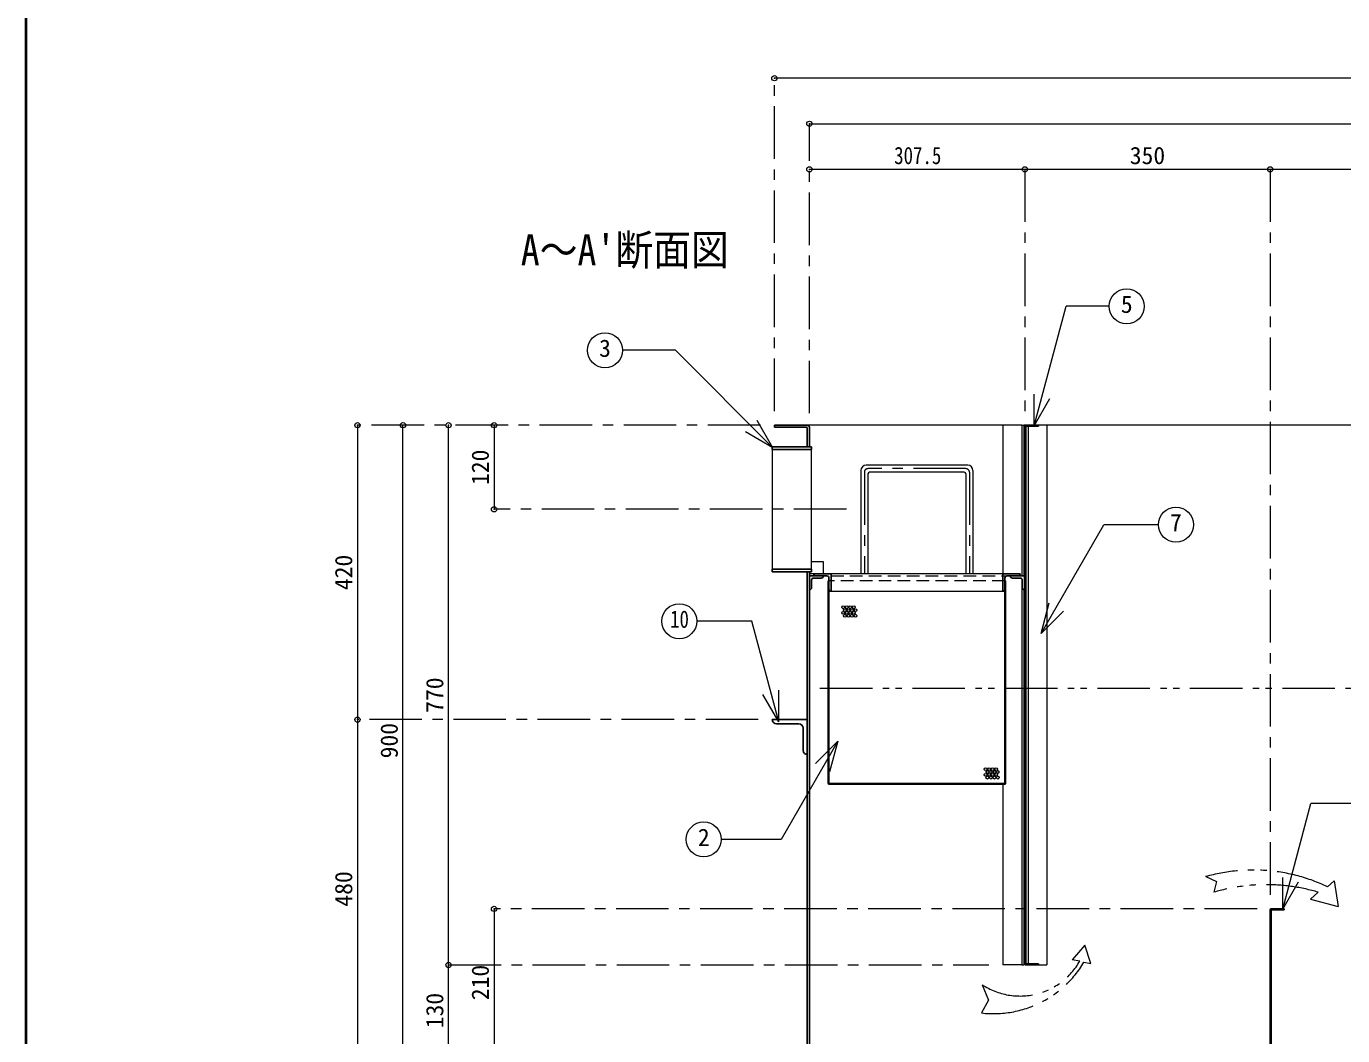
# Model space of a CAD drawing. Units: millimetres at full size, sheet at 1:15; details may follow other scales. Extents: x -3193 to 2882, y -2028 to 2187.
# Drawn here: x -3193 to -1315, y -1289 to 151 of the extents above; entities that cross this region are included whole.
import ezdxf
from ezdxf.enums import TextEntityAlignment as Align

# ---------------------------------------------------------------- set-up
doc = ezdxf.new("R2010")
doc.units = ezdxf.units.MM
doc.header["$LTSCALE"] = 15
doc.header["$PDMODE"] = 32
doc.header["$PDSIZE"] = 7.5
for name, pattern in [('CHAIN1', [8, 5, -1, 1, -1]), ('DASHED1', [1.8, 1.2, -0.6]), ('DOUBLE_CHAIN1', [8.8, 5, -1, 0.6, -0.6, 0.6, -1])]:
    doc.linetypes.add(name, pattern=pattern)
doc.layers.add('0-0', color=7, linetype='Continuous', lineweight=18)
doc.styles.add('ＭＳ ゴシック', font='')
doc.styles.get('ＭＳ ゴシック').set_extended_font_data('MS Gothic')

msp = doc.modelspace()

# ---------------------------------------------------------------- linework, layer by layer
at = {"layer": '0-0', "color": 1, "lineweight": 40}
msp.add_line((-3193.31, -2028.2), (-3193.31, 2186.8), dxfattribs=at)
at = {"layer": '0-0', "color": 4, "linetype": 'CHAIN1', "lineweight": 9}
for p, q in [((-2125.81, -398.2), (-2125.81, 76.8)), ((-2075.81, -401.2), (-2075.81, 11.8)), ((-1768.31, -53.2), (-1768.31, -398.2)), ((-1418.31, -53.2), (-1418.31, -1089.7)), ((-2145.81, -418.2), (-2720.81, -418.2)), ((-1997.43, -485.2), (-1997.43, -630.2)), ((-1852.43, -480.2), (-1992.43, -480.2)), ((-1847.43, -485.2), (-1847.43, -630.2)), ((-2022.81, -538.2), (-2525.81, -538.2)), ((-2148.81, -838.2), (-2720.81, -838.2)), ((-1436.81, -1108.2), (-2525.81, -1108.2)), ((-2590.81, -1188.2), (-1819.81, -1188.2))]:
    msp.add_line(p, q, dxfattribs=at)
at = {"layer": '0-0', "color": 4, "lineweight": 9}
for p, q in [((-275.81, 76.8), (-2125.81, 76.8)), ((-2075.81, 11.8), (-325.81, 11.8)), ((-1768.31, -53.2), (-2075.81, -53.2)), ((-1418.31, -53.2), (-1768.31, -53.2)), ((-983.31, -53.2), (-1418.31, -53.2)), ((-2720.81, -418.2), (-2720.81, -838.2)), ((-2655.81, -1318.2), (-2655.81, -418.2)), ((-2525.81, -418.2), (-2525.81, -538.2)), ((-1772.81, -418.2), (-2078.81, -418.2)), ((-1799.81, -418.2), (-1799.81, -630.2)), ((-1766.81, -418.2), (-1769.81, -418.2)), ((-987.81, -418.2), (-1749.06, -418.2)), ((-1736.81, -418.2), (-1736.81, -1188.2)), ((-2002.43, -482.7), (-2002.43, -630.2)), ((-1849.93, -475.2), (-1994.93, -475.2)), ((-1992.43, -487.7), (-1992.43, -630.2)), ((-1854.93, -485.2), (-1989.93, -485.2)), ((-1852.43, -487.7), (-1852.43, -630.2)), ((-1842.43, -482.7), (-1842.43, -630.2)), ((-1799.93, -630.2), (-2044.93, -630.2)), ((-2044.93, -655.2), (-1799.93, -655.2)), ((-2720.81, -838.2), (-2720.81, -1321.2)), ((-1799.81, -930.2), (-1799.81, -1188.2)), ((-2525.81, -1108.2), (-2525.81, -1318.2)), ((-1772.81, -1188.2), (-1799.81, -1188.2)), ((-1749.06, -1188.2), (-1736.81, -1188.2))]:
    msp.add_line(p, q, dxfattribs=at)
at = {"layer": '0-0'}
for p, q in [((-1755.15, -419.08), (-1709.47, -248.58)), ((-1647.93, -248.58), (-1709.47, -248.58)), ((-2266.91, -311.27), (-2342.54, -311.27)), ((-2127.87, -450.32), (-2266.91, -311.27)), ((-1755.15, -419.08), (-1755.15, -374.08)), ((-1755.15, -419.08), (-1732.65, -380.11)), ((-2127.87, -450.32), (-2150.37, -411.34)), ((-2127.87, -450.32), (-2166.84, -427.82)), ((-1772.81, -418.2), (-1769.81, -418.2)), ((-1772.81, -418.2), (-1772.81, -633.2)), ((-1769.81, -418.2), (-1769.81, -633.2)), ((-1766.81, -419.7), (-1766.81, -1186.7)), ((-1763.81, -419.7), (-1763.81, -1186.7)), ((-2128.81, -452.7), (-2128.81, -623.7)), ((-2072.81, -623.7), (-2072.81, -452.7)), ((-1745.16, -715.21), (-1655.65, -560.17)), ((-1577.8, -560.17), (-1655.65, -560.17)), ((-1772.81, -637.22), (-1772.81, -1188.2)), ((-1769.81, -653.11), (-1769.81, -1188.2)), ((-1745.16, -715.21), (-1733.52, -671.74)), ((-1745.16, -715.21), (-1713.34, -683.39)), ((-2119.67, -841.36), (-2142.17, -802.38)), ((-2119.67, -841.36), (-2119.67, -796.36)), ((-2035.46, -869.03), (-2067.28, -900.85)), ((-2035.46, -869.03), (-2047.11, -912.5)), ((-1400.43, -1108.49), (-1360.03, -957.72)), ((-1300.17, -957.72), (-1360.03, -957.72)), ((-1400.43, -1108.49), (-1400.43, -1063.49)), ((-1400.43, -1108.49), (-1377.93, -1069.52)), ((-1772.81, -1188.2), (-1769.81, -1188.2))]:
    msp.add_line(p, q, dxfattribs=at)
at = {"layer": '0-0', "color": 5, "lineweight": 25}
for p, q in [((-2125.81, -418.2), (-2125.81, -421.2)), ((-2078.81, -418.2), (-2125.81, -418.2)), ((-2080.31, -421.2), (-2125.81, -421.2)), ((-2078.81, -422.7), (-2078.81, -449.2)), ((-2075.81, -421.2), (-2075.81, -449.2)), ((-1769.06, -1186.7), (-1769.06, -419.7)), ((-1767.56, -418.2), (-1749.06, -418.2)), ((-1767.56, -1185.95), (-1767.56, -420.45)), ((-1766.81, -419.7), (-1749.06, -419.7)), ((-1749.06, -418.2), (-1749.06, -419.7)), ((-2072.81, -449.2), (-2072.81, -452.7)), ((-2072.81, -452.7), (-2128.81, -452.7)), ((-2072.81, -623.7), (-2128.81, -623.7)), ((-2128.81, -623.7), (-2128.81, -627.2)), ((-2072.81, -627.2), (-2128.81, -627.2)), ((-2078.81, -627.2), (-2078.81, -1321.2)), ((-2075.81, -627.2), (-2075.81, -1318.2)), ((-2050.93, -633.2), (-2075.81, -633.2)), ((-2072.81, -623.7), (-2072.81, -627.2)), ((-2044.93, -630.2), (-2069.93, -630.2)), ((-2069.81, -636.2), (-2058.81, -636.2)), ((-2047.93, -928.7), (-2047.93, -636.2)), ((-2044.93, -630.2), (-2044.93, -655.2)), ((-1774.93, -630.2), (-1799.93, -630.2)), ((-1799.93, -630.2), (-1799.93, -655.2)), ((-1796.93, -928.7), (-1796.93, -636.2)), ((-1793.93, -633.2), (-1769.06, -633.2)), ((-1775.06, -636.2), (-1786.06, -636.2)), ((-2072.81, -650.2), (-2072.81, -639.2)), ((-2047.93, -640.2), (-2048.93, -640.2)), ((-2048.93, -929.2), (-2048.93, -640.2)), ((-1795.93, -640.2), (-1796.93, -640.2)), ((-1795.93, -929.2), (-1795.93, -640.2)), ((-1772.06, -650.2), (-1772.06, -639.2)), ((-2128.81, -838.2), (-2078.81, -838.2)), ((-2090.81, -844.2), (-2122.81, -844.2)), ((-2084.81, -882.2), (-2084.81, -850.2)), ((-1796.93, -930.2), (-2047.93, -930.2)), ((-1797.43, -929.2), (-2047.43, -929.2)), ((-1416.81, -1108.2), (-1398.31, -1108.2)), ((-1398.31, -1108.2), (-1398.31, -1109.7)), ((-1418.31, -1316.7), (-1418.31, -1109.7)), ((-1416.81, -1315.95), (-1416.81, -1110.45)), ((-1416.06, -1109.7), (-1398.31, -1109.7)), ((-1767.56, -1188.2), (-1749.06, -1188.2)), ((-1766.81, -1186.7), (-1749.06, -1186.7)), ((-1749.06, -1186.7), (-1749.06, -1188.2))]:
    msp.add_line(p, q, dxfattribs=at)
at = {"layer": '0-0', "color": 4, "linetype": 'DASHED1', "lineweight": 9}
for p, q in [((-2069.93, -630.2), (-2075.81, -630.2)), ((-2044.93, -633.2), (-1793.93, -633.2)), ((-1796.93, -640.2), (-2047.93, -640.2))]:
    msp.add_line(p, q, dxfattribs=at)
at = {"layer": '0-0', "color": 4, "linetype": 'DOUBLE_CHAIN1', "lineweight": 9}
for p, q in [((-2060.81, -793.2), (-627.81, -793.2)), ((-1510.34, -1062.26), (-1494.89, -1069.17)), ((-1494.89, -1069.17), (-1498.59, -1084.46)), ((-1336.66, -1076.63), (-1327.14, -1068.15)), ((-1327.14, -1068.15), (-1321.35, -1104.67)), ((-1349.72, -1084.46), (-1360.62, -1094.36)), ((-1360.62, -1094.36), (-1321.35, -1104.67)), ((-1689.94, -1182.59), (-1700.75, -1181.08))]:
    msp.add_line(p, q, dxfattribs=at)
at = {"layer": '0-0', "color": 4, "lineweight": 9}
msp.add_lwpolyline([(-2590.81, -1318.2), (-2590.81, -1188.2), (-2590.81, -418.2)], dxfattribs=at)
at = {"layer": '0-0', "color": 5, "lineweight": 25}
msp.add_lwpolyline([(-2072.81, -449.2), (-2128.81, -449.2), (-2128.81, -452.7)], dxfattribs=at)
at = {"layer": '0-0'}
for points in [[(-2055.81, -630.2), (-2055.81, -613.2), (-2072.81, -613.2)], [(-2119.67, -841.36), (-2158.13, -697.81), (-2236.55, -697.81)], [(-2035.46, -869.03), (-2116.33, -1009.1), (-2201.54, -1009.1)]]:
    msp.add_lwpolyline(points, dxfattribs=at)
at = {"layer": '0-0', "color": 4, "linetype": 'DOUBLE_CHAIN1', "lineweight": 9}
for points in [[(-1683.98, -1184.33), (-1674.35, -1186.21), (-1682.66, -1159.81), (-1700.75, -1181.08)], [(-1829.14, -1216.44), (-1820.29, -1238.28), (-1830.24, -1256.71)]]:
    msp.add_lwpolyline(points, dxfattribs=at)
at = {"layer": '0-0'}
for centre in [(-1622.93, -248.58), (-2367.54, -311.27), (-1552.8, -560.17), (-2261.55, -697.81), (-2226.54, -1009.1)]:
    msp.add_circle(centre, 25, dxfattribs=at)
at = {"layer": '0-0', "color": 4, "lineweight": 9}
for centre in [(-2027.62, -678.01), (-2022.62, -678.01), (-2017.62, -678.01), (-2012.62, -678.01), (-2027.62, -686.01), (-2025.12, -682.01), (-2025.12, -690.01), (-2022.62, -686.01), (-2020.12, -682.01), (-2020.12, -690.01), (-2017.62, -686.01), (-2015.12, -682.01), (-2015.12, -690.01), (-2012.62, -686.01), (-2010.12, -682.01), (-2010.12, -690.01), (-1824.35, -908.96), (-1824.35, -916.96), (-1821.85, -912.96), (-1821.85, -920.96), (-1819.35, -908.96), (-1819.35, -916.96), (-1816.85, -912.96), (-1816.85, -920.96), (-1814.35, -908.96), (-1814.35, -916.96), (-1811.85, -912.96), (-1811.85, -920.96), (-1809.35, -908.96), (-1809.35, -916.96), (-1806.85, -912.96), (-1806.85, -920.96)]:
    msp.add_circle(centre, 2, dxfattribs=at)
at = {"layer": '0-0', "color": 5, "lineweight": 25}
for centre, radius, start, end in [((-2080.31, -422.7), 1.5, 0, 90), ((-2078.81, -421.2), 3, 0, 90), ((-1767.56, -419.7), 1.5, 90, 180), ((-1766.81, -420.45), 0.75, 90, 180), ((-2069.81, -639.2), 3, 90, 180), ((-2066.93, -630.2), 3, 180, 270), ((-2058.81, -633.2), 3, 270, 0), ((-2050.93, -636.2), 3, 0, 90), ((-1793.93, -636.2), 3, 90, 180), ((-1786.06, -633.2), 3, 180, 270), ((-1777.93, -630.2), 3, 270, 0), ((-1775.06, -639.2), 3, 0, 90), ((-2075.81, -650.2), 3, 270, 0), ((-2044.93, -652.2), 3, 180, 270), ((-1799.93, -652.2), 3, 270, 0), ((-1769.06, -650.2), 3, 180, 270), ((-2122.81, -838.2), 6, 180, 270), ((-2090.81, -850.2), 6, 0, 90), ((-2078.81, -882.2), 6, 180, 270), ((-2047.93, -929.2), 1, 180, 270), ((-2047.43, -928.7), 0.5, 180, 270), ((-1797.43, -928.7), 0.5, 270, 0), ((-1796.93, -929.2), 1, 270, 0), ((-1416.81, -1109.7), 1.5, 90, 180), ((-1416.06, -1110.45), 0.75, 90, 180), ((-1767.56, -1186.7), 1.5, 180, 270), ((-1766.81, -1185.95), 0.75, 180, 270)]:
    msp.add_arc(centre, radius, start, end, dxfattribs=at)
at = {"layer": '0-0', "color": 4, "lineweight": 9}
for centre, radius, start, end in [((-1994.93, -482.7), 7.5, 90, 180), ((-1989.93, -487.7), 2.5, 90, 180), ((-1854.93, -487.7), 2.5, 0, 90), ((-1849.93, -482.7), 7.5, 0, 90)]:
    msp.add_arc(centre, radius, start, end, dxfattribs=at)
at = {"layer": '0-0', "color": 4, "linetype": 'CHAIN1', "lineweight": 9}
for centre, start, end in [((-1992.43, -485.2), 90, 180), ((-1852.43, -485.2), 0, 90)]:
    msp.add_arc(centre, 5, start, end, dxfattribs=at)
at = {"layer": '0-0', "color": 4, "linetype": 'DOUBLE_CHAIN1', "lineweight": 9}
for centre, radius, start, end in [((-1442.6, -1300.36), 247.55, 64.66231, 105.88171), ((-1424.15, -1337.41), 263.67, 73.60204, 106.39796), ((-1775.37, -1134.45), 98.06, 236.74465, 330.59796), ((-1813.18, -1107.22), 150.46, 263.49017, 329.17125)]:
    msp.add_arc(centre, radius, start, end, dxfattribs=at)
at = {"layer": '0-0', "color": 1}
for p in [(-2125.81, 76.8), (-2075.81, 11.8), (-2075.81, -53.2), (-1768.31, -53.2), (-1418.31, -53.2), (-2720.81, -418.2), (-2655.81, -418.2), (-2590.81, -418.2), (-2525.81, -418.2), (-2525.81, -538.2), (-2720.81, -838.2), (-2525.81, -1108.2), (-2590.81, -1188.2)]:
    msp.add_point(p, dxfattribs=at)

# ---------------------------------------------------------------- texts
at = {"layer": '0-0', "style": 'ＭＳ ゴシック'}
for s, height, width, p in [('307.5', 24.74, 0.8, (-1954.87, -53.2)), ("A～A'断面図", 43.99, 0.9, (-2487.68, -203.2)), ('10', 24.74, 0.8, (-2274.68, -714.69))]:
    msp.add_text(s, height=height, dxfattribs=dict(at, width=width)).set_placement(p, align=Align.BOTTOM_LEFT)
for s, p in [('350', (-1618.62, -53.2)), ('5', (-1631.37, -265.45)), ('3', (-2375.98, -328.14)), ('7', (-1561.24, -577.04)), ('2', (-2234.98, -1025.98))]:
    msp.add_text(s, height=24.74, dxfattribs=at).set_placement(p, align=Align.BOTTOM_LEFT)
for s, p in [('120', (-2525.81, -503.51)), ('420', (-2720.81, -653.51)), ('770', (-2590.81, -828.51)), ('900', (-2655.81, -893.51)), ('480', (-2720.81, -1105.01)), ('210', (-2525.81, -1238.51)), ('130', (-2590.81, -1278.51))]:
    msp.add_text(s, height=24.74, rotation=90, dxfattribs=at).set_placement(p, align=Align.BOTTOM_LEFT)

doc.saveas('drawing.dxf')
